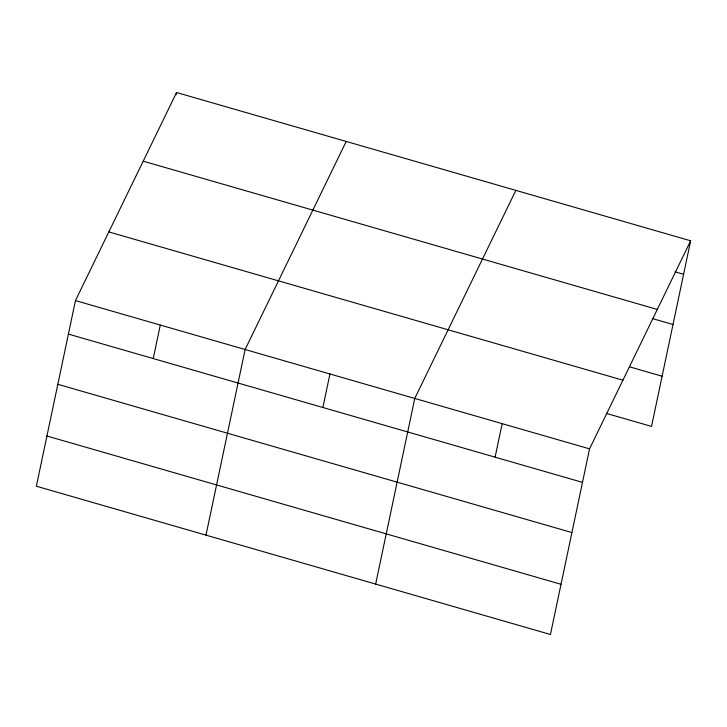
<?xml version="1.0" encoding="UTF-8"?>
<svg xmlns="http://www.w3.org/2000/svg" width="727" height="727" viewBox="0 0 727 727"><rect width="100%" height="100%" fill="white"/><g stroke="black" fill="none" stroke-linecap="round" stroke-linejoin="round"><path stroke-width="1.09" d="M75.472 300.578L36.35 486.209L550.439 634.489L589.552 448.859L690.65 240.791L176.561 92.511L75.472 300.578L589.552 448.859M176.107 94.674L176.561 92.511M153.233 358.556L160.294 325.042M205.995 535.145L245.117 349.514L346.216 141.447M322.879 407.493L329.94 373.978M375.65 584.072L414.763 398.441L515.861 190.374M495.096 457.165L502.157 423.65M690.65 240.791L651.528 426.422L606.218 413.354M674.956 271.816L683.589 274.306M143.201 161.176L657.29 309.448M652.51 318.59L673.011 324.506M629.746 366.89L662.106 376.222M108.832 231.922L622.921 380.194M68.402 334.093L582.491 482.374M57.824 384.292L571.913 532.564M46.928 436.009L561.017 584.29"/></g></svg>
